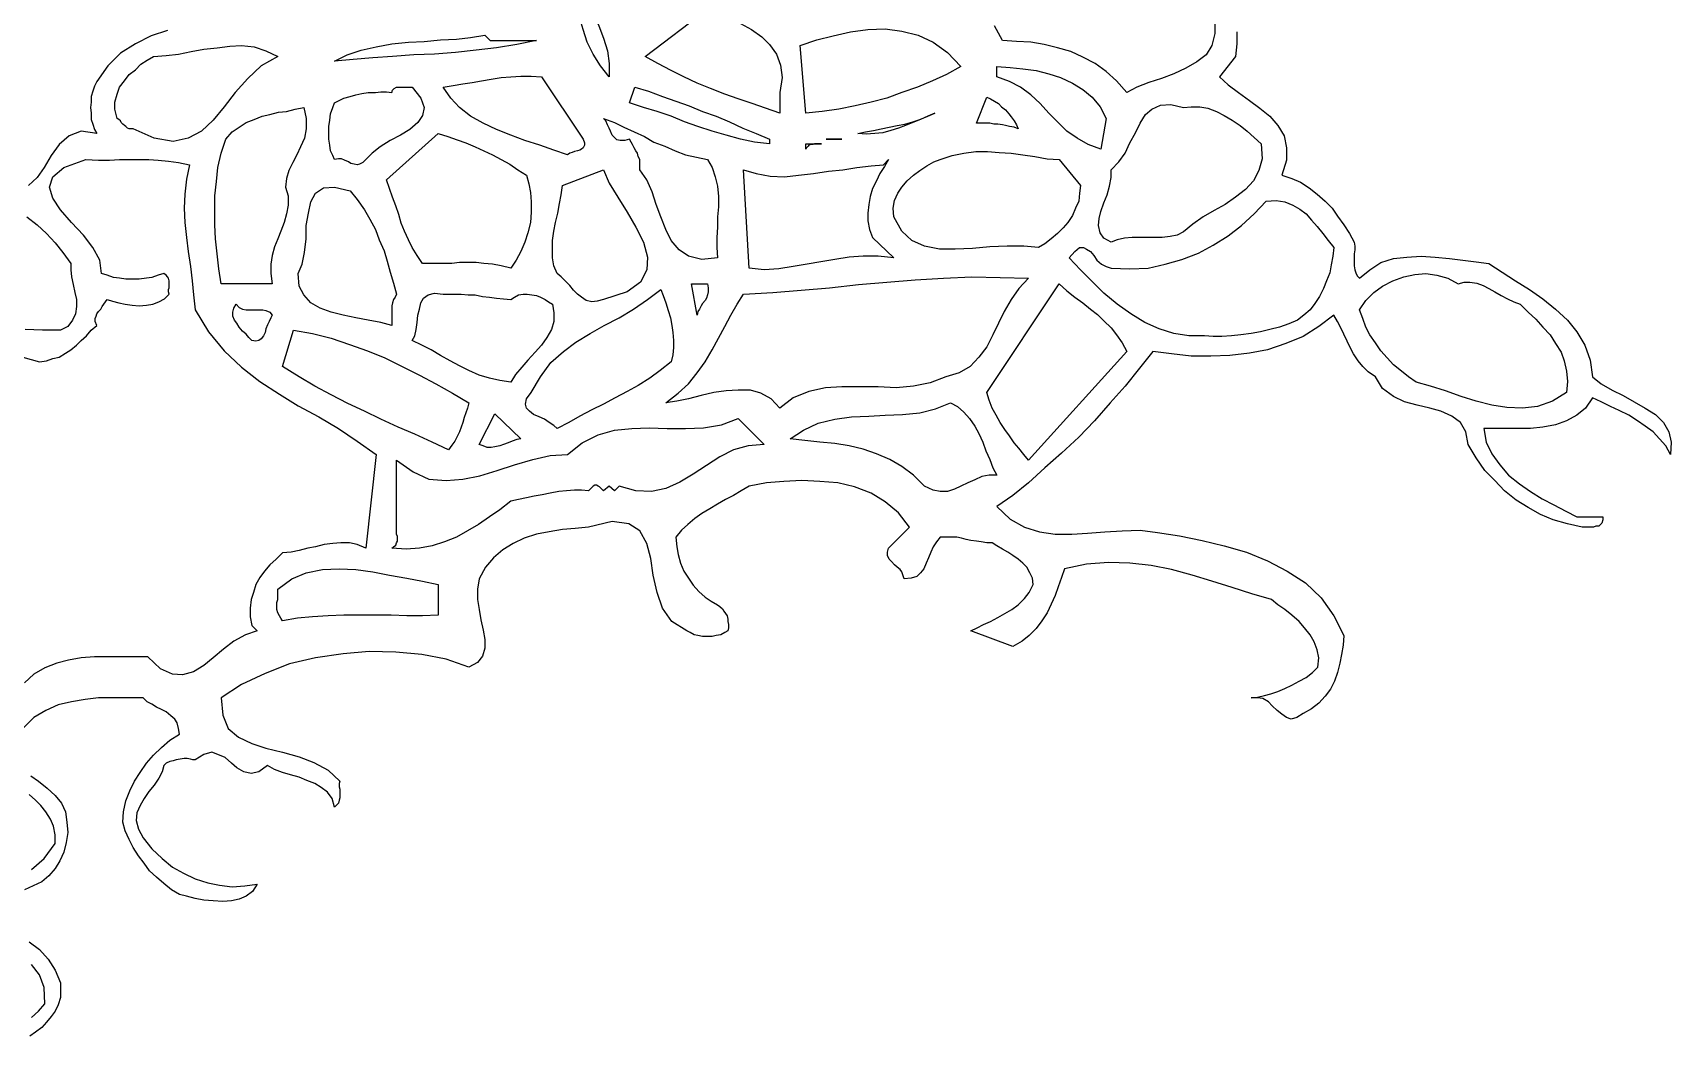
# Model space of a CAD drawing. Extents: x 0.03 to 9.39, y 0.03 to 6.76.
# Drawn here: x 7.261 to 9.343, y 1.287 to 2.562 of the extents above; entities that cross this region are included whole.
import ezdxf

# ---------------------------------------------------------------- set-up
doc = ezdxf.new("R2010")
doc.units = 0
doc.layers.add('1', color=7, linetype='Continuous')

msp = doc.modelspace()

# ---------------------------------------------------------------- linework, layer by layer
for points in [[(8.791, 2.563), (8.791, 2.548), (8.789, 2.532), (8.769, 2.506), (8.78, 2.496), (8.793, 2.486), (8.807, 2.476), (8.82, 2.466), (8.833, 2.456), (8.843, 2.444), (8.851, 2.431), (8.854, 2.416), (8.854, 2.4), (8.848, 2.381), (8.861, 2.377), (8.872, 2.372), (8.883, 2.365), (8.893, 2.357), (8.903, 2.348), (8.912, 2.339), (8.919, 2.329), (8.927, 2.318), (8.934, 2.307), (8.94, 2.296), (8.941, 2.291), (8.941, 2.286), (8.94, 2.281), (8.94, 2.276), (8.94, 2.271), (8.94, 2.266), (8.941, 2.261), (8.942, 2.257), (8.944, 2.253), (8.947, 2.25), (8.96, 2.261), (8.974, 2.27), (8.99, 2.275), (9.007, 2.277), (9.025, 2.278), (9.043, 2.277), (9.061, 2.275), (9.078, 2.273), (9.095, 2.271), (9.111, 2.269), (9.128, 2.258), (9.145, 2.247), (9.163, 2.236), (9.18, 2.224), (9.196, 2.211), (9.211, 2.197), (9.223, 2.182), (9.233, 2.165), (9.24, 2.146), (9.243, 2.125), (9.254, 2.116), (9.268, 2.108), (9.282, 2.101), (9.296, 2.093), (9.31, 2.085), (9.323, 2.077), (9.333, 2.067), (9.34, 2.055), (9.343, 2.042), (9.342, 2.026), (9.336, 2.037), (9.328, 2.046), (9.32, 2.055), (9.31, 2.062), (9.3, 2.069), (9.289, 2.076), (9.277, 2.082), (9.266, 2.087), (9.254, 2.093), (9.243, 2.098), (9.234, 2.085), (9.223, 2.076), (9.21, 2.069), (9.196, 2.064), (9.18, 2.061), (9.164, 2.059), (9.149, 2.059), (9.133, 2.059), (9.118, 2.059), (9.105, 2.059), (9.108, 2.042), (9.115, 2.027), (9.125, 2.013), (9.136, 2), (9.15, 1.989), (9.164, 1.979), (9.179, 1.97), (9.194, 1.962), (9.209, 1.954), (9.223, 1.947), (9.256, 1.947), (9.256, 1.943), (9.255, 1.939), (9.253, 1.937), (9.251, 1.935), (9.247, 1.935), (9.244, 1.934), (9.24, 1.934), (9.237, 1.934), (9.233, 1.934), (9.23, 1.934), (9.211, 1.938), (9.193, 1.943), (9.177, 1.95), (9.161, 1.959), (9.146, 1.968), (9.131, 1.98), (9.119, 1.993), (9.106, 2.006), (9.095, 2.022), (9.085, 2.039), (9.082, 2.055), (9.075, 2.067), (9.064, 2.075), (9.05, 2.081), (9.036, 2.085), (9.02, 2.089), (9.004, 2.093), (8.99, 2.1), (8.976, 2.11), (8.967, 2.125), (8.958, 2.131), (8.951, 2.138), (8.945, 2.145), (8.939, 2.154), (8.935, 2.162), (8.931, 2.17), (8.927, 2.179), (8.923, 2.187), (8.919, 2.195), (8.914, 2.203), (8.895, 2.189), (8.875, 2.176), (8.853, 2.167), (8.83, 2.159), (8.807, 2.155), (8.782, 2.152), (8.758, 2.151), (8.733, 2.151), (8.708, 2.154), (8.684, 2.157), (8.667, 2.136), (8.649, 2.113), (8.63, 2.092), (8.61, 2.069), (8.59, 2.048), (8.568, 2.028), (8.547, 2.009), (8.526, 1.99), (8.506, 1.974), (8.486, 1.96), (8.503, 1.944), (8.521, 1.934), (8.54, 1.928), (8.56, 1.925), (8.581, 1.925), (8.601, 1.926), (8.623, 1.928), (8.645, 1.929), (8.668, 1.93), (8.69, 1.927), (8.718, 1.923), (8.747, 1.917), (8.775, 1.91), (8.803, 1.902), (8.83, 1.891), (8.855, 1.878), (8.878, 1.863), (8.898, 1.844), (8.914, 1.821), (8.927, 1.796), (8.926, 1.784), (8.924, 1.772), (8.922, 1.761), (8.919, 1.749), (8.915, 1.738), (8.91, 1.728), (8.903, 1.719), (8.895, 1.71), (8.886, 1.703), (8.875, 1.697), (8.867, 1.692), (8.86, 1.69), (8.854, 1.692), (8.848, 1.696), (8.842, 1.701), (8.836, 1.707), (8.831, 1.712), (8.824, 1.716), (8.817, 1.717), (8.809, 1.717), (8.817, 1.718), (8.826, 1.72), (8.834, 1.722), (8.843, 1.725), (8.852, 1.729), (8.861, 1.733), (8.87, 1.738), (8.879, 1.743), (8.887, 1.749), (8.894, 1.756), (8.895, 1.768), (8.893, 1.778), (8.889, 1.788), (8.884, 1.797), (8.877, 1.806), (8.87, 1.814), (8.861, 1.822), (8.852, 1.829), (8.843, 1.835), (8.835, 1.842), (8.81, 1.849), (8.785, 1.857), (8.759, 1.865), (8.734, 1.873), (8.708, 1.88), (8.682, 1.885), (8.655, 1.888), (8.628, 1.889), (8.6, 1.887), (8.572, 1.881), (8.568, 1.87), (8.564, 1.858), (8.56, 1.847), (8.555, 1.836), (8.55, 1.825), (8.543, 1.815), (8.536, 1.805), (8.527, 1.796), (8.518, 1.789), (8.506, 1.782), (8.453, 1.802), (8.461, 1.806), (8.469, 1.81), (8.478, 1.814), (8.487, 1.819), (8.496, 1.824), (8.505, 1.829), (8.513, 1.835), (8.521, 1.843), (8.527, 1.851), (8.532, 1.861), (8.531, 1.869), (8.528, 1.876), (8.524, 1.883), (8.519, 1.888), (8.513, 1.893), (8.506, 1.898), (8.5, 1.902), (8.493, 1.906), (8.486, 1.91), (8.48, 1.914), (8.473, 1.914), (8.466, 1.915), (8.46, 1.916), (8.453, 1.917), (8.447, 1.918), (8.441, 1.92), (8.435, 1.921), (8.428, 1.921), (8.421, 1.921), (8.414, 1.921), (8.409, 1.915), (8.405, 1.909), (8.402, 1.902), (8.399, 1.895), (8.396, 1.888), (8.393, 1.881), (8.389, 1.876), (8.384, 1.871), (8.377, 1.869), (8.368, 1.868), (8.367, 1.872), (8.365, 1.877), (8.363, 1.88), (8.359, 1.883), (8.356, 1.886), (8.352, 1.89), (8.349, 1.893), (8.347, 1.898), (8.347, 1.902), (8.348, 1.907), (8.375, 1.934), (8.361, 1.952), (8.344, 1.966), (8.326, 1.977), (8.305, 1.985), (8.284, 1.99), (8.261, 1.992), (8.238, 1.993), (8.215, 1.992), (8.193, 1.99), (8.171, 1.986), (8.161, 1.98), (8.151, 1.974), (8.141, 1.969), (8.131, 1.963), (8.121, 1.957), (8.111, 1.951), (8.102, 1.945), (8.093, 1.937), (8.085, 1.93), (8.078, 1.921), (8.079, 1.909), (8.081, 1.899), (8.084, 1.888), (8.088, 1.878), (8.094, 1.869), (8.1, 1.86), (8.107, 1.852), (8.115, 1.845), (8.123, 1.84), (8.131, 1.835), (8.134, 1.833), (8.137, 1.83), (8.139, 1.827), (8.141, 1.824), (8.143, 1.821), (8.144, 1.817), (8.144, 1.814), (8.145, 1.81), (8.145, 1.806), (8.144, 1.802), (8.14, 1.8), (8.135, 1.797), (8.129, 1.796), (8.124, 1.795), (8.118, 1.795), (8.112, 1.795), (8.106, 1.796), (8.101, 1.797), (8.096, 1.8), (8.092, 1.802), (8.073, 1.814), (8.061, 1.831), (8.054, 1.851), (8.049, 1.873), (8.046, 1.894), (8.041, 1.913), (8.032, 1.929), (8.018, 1.938), (7.997, 1.941), (7.967, 1.934), (7.95, 1.932), (7.934, 1.931), (7.917, 1.928), (7.901, 1.925), (7.885, 1.92), (7.871, 1.913), (7.858, 1.905), (7.846, 1.895), (7.836, 1.883), (7.828, 1.868), (7.826, 1.855), (7.826, 1.842), (7.828, 1.829), (7.83, 1.816), (7.833, 1.803), (7.835, 1.791), (7.835, 1.78), (7.832, 1.77), (7.826, 1.762), (7.815, 1.756), (7.786, 1.766), (7.755, 1.772), (7.722, 1.775), (7.688, 1.776), (7.655, 1.773), (7.62, 1.768), (7.587, 1.76), (7.556, 1.748), (7.526, 1.734), (7.5, 1.717), (7.502, 1.695), (7.509, 1.678), (7.522, 1.667), (7.539, 1.659), (7.557, 1.653), (7.578, 1.648), (7.599, 1.642), (7.618, 1.635), (7.636, 1.625), (7.651, 1.611), (7.65, 1.608), (7.65, 1.604), (7.651, 1.601), (7.651, 1.597), (7.651, 1.593), (7.651, 1.59), (7.65, 1.587), (7.649, 1.583), (7.647, 1.581), (7.644, 1.578), (7.641, 1.589), (7.635, 1.597), (7.627, 1.603), (7.619, 1.608), (7.609, 1.612), (7.599, 1.616), (7.588, 1.619), (7.578, 1.622), (7.568, 1.626), (7.559, 1.631), (7.548, 1.623), (7.538, 1.621), (7.529, 1.623), (7.52, 1.628), (7.513, 1.634), (7.505, 1.641), (7.496, 1.645), (7.488, 1.648), (7.478, 1.645), (7.467, 1.638), (7.464, 1.638), (7.461, 1.639), (7.457, 1.64), (7.453, 1.64), (7.448, 1.639), (7.443, 1.638), (7.439, 1.637), (7.435, 1.636), (7.43, 1.634), (7.427, 1.631), (7.425, 1.623), (7.421, 1.615), (7.415, 1.606), (7.408, 1.598), (7.402, 1.589), (7.397, 1.58), (7.393, 1.571), (7.392, 1.561), (7.395, 1.55), (7.401, 1.539), (7.412, 1.525), (7.425, 1.513), (7.438, 1.502), (7.452, 1.494), (7.467, 1.487), (7.483, 1.482), (7.498, 1.479), (7.514, 1.477), (7.53, 1.478), (7.546, 1.48), (7.54, 1.471), (7.532, 1.465), (7.523, 1.461), (7.513, 1.459), (7.502, 1.458), (7.49, 1.459), (7.478, 1.46), (7.467, 1.462), (7.456, 1.465), (7.447, 1.467), (7.437, 1.473), (7.427, 1.481), (7.418, 1.489), (7.409, 1.497), (7.402, 1.507), (7.395, 1.516), (7.388, 1.527), (7.383, 1.537), (7.378, 1.548), (7.375, 1.559), (7.376, 1.572), (7.379, 1.586), (7.384, 1.599), (7.39, 1.611), (7.397, 1.622), (7.405, 1.634), (7.414, 1.644), (7.424, 1.654), (7.435, 1.663), (7.447, 1.671), (7.446, 1.678), (7.444, 1.685), (7.441, 1.69), (7.436, 1.694), (7.43, 1.699), (7.424, 1.702), (7.418, 1.705), (7.412, 1.709), (7.406, 1.712), (7.401, 1.717), (7.382, 1.717), (7.363, 1.717), (7.344, 1.717), (7.327, 1.715), (7.31, 1.712), (7.293, 1.708), (7.277, 1.701), (7.262, 1.692), (7.249, 1.679)], [(7.258, 1.618), (7.268, 1.611), (7.279, 1.602), (7.289, 1.593), (7.297, 1.583), (7.302, 1.572), (7.304, 1.559), (7.305, 1.546), (7.303, 1.533), (7.3, 1.521), (7.295, 1.51), (7.289, 1.5), (7.281, 1.491), (7.272, 1.483), (7.261, 1.478), (7.25, 1.473)], [(7.259, 1.499), (7.275, 1.513), (7.289, 1.532), (7.289, 1.543), (7.287, 1.554), (7.283, 1.563), (7.277, 1.572), (7.271, 1.58), (7.264, 1.587), (7.256, 1.594)], [(7.256, 1.407), (7.269, 1.397), (7.28, 1.385), (7.289, 1.371), (7.296, 1.355), (7.296, 1.345), (7.296, 1.336), (7.293, 1.327), (7.289, 1.319), (7.284, 1.312), (7.278, 1.305), (7.272, 1.298), (7.264, 1.292), (7.257, 1.287)], [(7.259, 1.311), (7.268, 1.319), (7.276, 1.328), (7.275, 1.349), (7.269, 1.365), (7.259, 1.378)]]:
    msp.add_lwpolyline(points)
at = {"layer": '1'}
for points in [[(7.993, 2.506), (7.982, 2.52), (7.973, 2.535), (7.965, 2.55), (7.96, 2.566), (7.955, 2.583), (7.95, 2.599), (7.945, 2.616), (7.94, 2.632), (7.935, 2.648), (7.927, 2.664), (7.936, 2.649), (7.946, 2.634), (7.955, 2.618), (7.964, 2.603), (7.973, 2.587), (7.98, 2.571), (7.986, 2.555), (7.991, 2.539), (7.993, 2.523), (7.993, 2.506)], [(8.21, 2.486), (8.21, 2.46), (8.192, 2.466), (8.175, 2.472), (8.157, 2.478), (8.14, 2.484), (8.122, 2.491), (8.105, 2.498), (8.088, 2.506), (8.072, 2.514), (8.055, 2.523), (8.039, 2.532), (8.118, 2.592), (8.131, 2.586), (8.146, 2.58), (8.16, 2.574), (8.174, 2.566), (8.187, 2.557), (8.197, 2.547), (8.206, 2.535), (8.211, 2.521), (8.213, 2.505), (8.21, 2.486)], [(7.432, 2.565), (7.411, 2.558), (7.391, 2.548), (7.372, 2.536), (7.356, 2.52), (7.342, 2.5), (7.339, 2.494), (7.337, 2.488), (7.335, 2.481), (7.335, 2.474), (7.334, 2.467), (7.335, 2.46), (7.335, 2.452), (7.337, 2.446), (7.339, 2.439), (7.342, 2.434), (7.322, 2.437), (7.307, 2.431), (7.294, 2.42), (7.284, 2.406), (7.275, 2.391), (7.266, 2.378), (7.255, 2.368)], [(8.44, 2.519), (8.422, 2.509), (8.404, 2.501), (8.385, 2.493), (8.365, 2.486), (8.346, 2.479), (8.326, 2.474), (8.306, 2.469), (8.285, 2.465), (8.264, 2.462), (8.243, 2.46), (8.236, 2.546), (8.257, 2.553), (8.278, 2.558), (8.3, 2.563), (8.322, 2.566), (8.344, 2.567), (8.365, 2.564), (8.386, 2.559), (8.405, 2.55), (8.423, 2.537), (8.44, 2.519)], [(8.763, 2.578), (8.763, 2.561), (8.759, 2.546), (8.752, 2.534), (8.74, 2.525), (8.726, 2.517), (8.711, 2.51), (8.695, 2.504), (8.679, 2.499), (8.664, 2.493), (8.651, 2.486), (8.638, 2.501), (8.625, 2.513), (8.611, 2.523), (8.595, 2.531), (8.58, 2.538), (8.563, 2.543), (8.546, 2.547), (8.529, 2.55), (8.511, 2.551), (8.493, 2.552), (8.483, 2.571)], [(7.572, 2.532), (7.551, 2.52), (7.534, 2.504), (7.518, 2.486), (7.504, 2.468), (7.49, 2.451), (7.475, 2.437), (7.458, 2.428), (7.439, 2.424), (7.415, 2.428), (7.388, 2.44), (7.385, 2.44), (7.383, 2.44), (7.381, 2.441), (7.379, 2.443), (7.377, 2.444), (7.375, 2.446), (7.373, 2.448), (7.372, 2.45), (7.37, 2.452), (7.368, 2.453), (7.365, 2.465), (7.365, 2.474), (7.368, 2.484), (7.371, 2.493), (7.377, 2.501), (7.383, 2.509), (7.391, 2.515), (7.398, 2.522), (7.406, 2.527), (7.414, 2.532), (7.43, 2.533), (7.446, 2.535), (7.462, 2.538), (7.478, 2.541), (7.495, 2.543), (7.511, 2.545), (7.526, 2.546), (7.542, 2.544), (7.557, 2.539), (7.572, 2.532)], [(7.835, 2.559), (7.842, 2.552), (7.846, 2.552), (7.85, 2.552), (7.856, 2.552), (7.862, 2.552), (7.868, 2.552), (7.875, 2.552), (7.881, 2.552), (7.888, 2.552), (7.895, 2.552), (7.901, 2.552), (7.876, 2.547), (7.85, 2.543), (7.824, 2.54), (7.798, 2.537), (7.771, 2.535), (7.745, 2.534), (7.718, 2.532), (7.693, 2.53), (7.668, 2.528), (7.644, 2.526), (7.66, 2.534), (7.678, 2.54), (7.697, 2.544), (7.717, 2.548), (7.738, 2.55), (7.758, 2.551), (7.779, 2.553), (7.799, 2.554), (7.817, 2.556), (7.835, 2.559)], [(7.96, 2.427), (7.962, 2.422), (7.962, 2.419), (7.96, 2.416), (7.958, 2.414), (7.956, 2.413), (7.953, 2.412), (7.949, 2.411), (7.946, 2.41), (7.943, 2.409), (7.94, 2.407), (7.923, 2.413), (7.905, 2.419), (7.886, 2.425), (7.868, 2.432), (7.85, 2.439), (7.833, 2.447), (7.817, 2.456), (7.803, 2.467), (7.792, 2.479), (7.782, 2.493), (7.795, 2.495), (7.807, 2.497), (7.819, 2.499), (7.831, 2.501), (7.843, 2.503), (7.856, 2.505), (7.868, 2.506), (7.881, 2.507), (7.894, 2.507), (7.907, 2.506), (7.96, 2.427)], [(8.625, 2.453), (8.618, 2.414), (8.602, 2.42), (8.588, 2.428), (8.575, 2.437), (8.563, 2.449), (8.552, 2.46), (8.541, 2.472), (8.529, 2.483), (8.516, 2.493), (8.502, 2.5), (8.486, 2.506), (8.486, 2.519), (8.503, 2.518), (8.519, 2.516), (8.536, 2.514), (8.552, 2.51), (8.567, 2.505), (8.582, 2.498), (8.595, 2.49), (8.607, 2.48), (8.617, 2.468), (8.625, 2.453)], [(7.717, 2.486), (7.718, 2.489), (7.72, 2.491), (7.723, 2.493), (7.725, 2.493), (7.728, 2.493), (7.731, 2.493), (7.734, 2.493), (7.737, 2.493), (7.74, 2.493), (7.743, 2.493), (7.754, 2.479), (7.758, 2.467), (7.756, 2.457), (7.75, 2.448), (7.74, 2.439), (7.728, 2.432), (7.715, 2.425), (7.702, 2.417), (7.692, 2.409), (7.684, 2.401), (7.68, 2.397), (7.676, 2.395), (7.673, 2.394), (7.669, 2.395), (7.665, 2.396), (7.662, 2.398), (7.657, 2.4), (7.653, 2.402), (7.649, 2.402), (7.644, 2.401), (7.642, 2.406), (7.639, 2.412), (7.638, 2.419), (7.637, 2.427), (7.637, 2.435), (7.637, 2.443), (7.638, 2.451), (7.639, 2.459), (7.642, 2.467), (7.644, 2.473), (7.65, 2.476), (7.656, 2.479), (7.664, 2.481), (7.671, 2.483), (7.679, 2.485), (7.687, 2.486), (7.696, 2.486), (7.703, 2.487), (7.71, 2.487), (7.717, 2.486)], [(8.197, 2.427), (8.197, 2.421), (8.178, 2.423), (8.16, 2.427), (8.142, 2.432), (8.124, 2.437), (8.106, 2.443), (8.089, 2.449), (8.072, 2.456), (8.054, 2.462), (8.037, 2.467), (8.019, 2.473), (8.026, 2.493), (8.043, 2.488), (8.061, 2.481), (8.078, 2.475), (8.095, 2.469), (8.112, 2.462), (8.129, 2.456), (8.146, 2.449), (8.163, 2.441), (8.18, 2.434), (8.197, 2.427)], [(8.513, 2.44), (8.508, 2.442), (8.502, 2.443), (8.497, 2.444), (8.493, 2.445), (8.487, 2.446), (8.482, 2.446), (8.477, 2.447), (8.471, 2.447), (8.466, 2.447), (8.46, 2.447), (8.473, 2.48), (8.478, 2.478), (8.483, 2.475), (8.488, 2.472), (8.492, 2.468), (8.497, 2.464), (8.501, 2.459), (8.504, 2.455), (8.508, 2.45), (8.511, 2.445), (8.513, 2.44)], [(7.605, 2.467), (7.608, 2.453), (7.608, 2.44), (7.606, 2.428), (7.601, 2.417), (7.596, 2.407), (7.591, 2.397), (7.586, 2.387), (7.583, 2.377), (7.582, 2.366), (7.585, 2.355), (7.585, 2.343), (7.583, 2.332), (7.58, 2.321), (7.576, 2.31), (7.572, 2.3), (7.568, 2.29), (7.565, 2.279), (7.563, 2.268), (7.563, 2.256), (7.565, 2.243), (7.5, 2.243), (7.497, 2.262), (7.495, 2.281), (7.493, 2.3), (7.492, 2.318), (7.492, 2.337), (7.492, 2.355), (7.494, 2.373), (7.496, 2.391), (7.5, 2.409), (7.506, 2.427), (7.514, 2.436), (7.523, 2.442), (7.532, 2.448), (7.542, 2.452), (7.552, 2.456), (7.562, 2.458), (7.573, 2.461), (7.583, 2.462), (7.594, 2.465), (7.605, 2.467)], [(8.407, 2.46), (8.398, 2.456), (8.389, 2.452), (8.379, 2.448), (8.37, 2.444), (8.361, 2.441), (8.351, 2.438), (8.341, 2.435), (8.331, 2.434), (8.32, 2.433), (8.309, 2.434), (8.319, 2.436), (8.329, 2.438), (8.339, 2.44), (8.349, 2.442), (8.359, 2.444), (8.369, 2.446), (8.379, 2.449), (8.388, 2.452), (8.398, 2.456), (8.407, 2.46)], [(8.723, 2.467), (8.733, 2.468), (8.744, 2.468), (8.754, 2.466), (8.765, 2.462), (8.775, 2.457), (8.785, 2.451), (8.795, 2.444), (8.804, 2.437), (8.813, 2.429), (8.822, 2.421), (8.823, 2.402), (8.819, 2.387), (8.812, 2.374), (8.802, 2.363), (8.789, 2.353), (8.776, 2.344), (8.762, 2.336), (8.748, 2.328), (8.735, 2.319), (8.723, 2.309), (8.715, 2.305), (8.706, 2.303), (8.696, 2.302), (8.687, 2.302), (8.677, 2.302), (8.667, 2.302), (8.658, 2.302), (8.648, 2.301), (8.639, 2.299), (8.631, 2.296), (8.622, 2.301), (8.617, 2.308), (8.615, 2.317), (8.616, 2.326), (8.618, 2.335), (8.622, 2.346), (8.626, 2.356), (8.629, 2.367), (8.631, 2.378), (8.631, 2.388), (8.641, 2.398), (8.649, 2.409), (8.655, 2.422), (8.662, 2.435), (8.668, 2.447), (8.675, 2.458), (8.683, 2.465), (8.694, 2.47), (8.707, 2.471), (8.723, 2.467)], [(8.118, 2.401), (8.124, 2.391), (8.128, 2.379), (8.131, 2.367), (8.132, 2.354), (8.132, 2.341), (8.131, 2.328), (8.131, 2.315), (8.13, 2.302), (8.13, 2.289), (8.131, 2.276), (8.111, 2.274), (8.094, 2.278), (8.082, 2.286), (8.072, 2.298), (8.065, 2.312), (8.059, 2.328), (8.053, 2.344), (8.048, 2.36), (8.041, 2.375), (8.032, 2.388), (8.032, 2.392), (8.032, 2.397), (8.032, 2.401), (8.03, 2.405), (8.029, 2.409), (8.027, 2.412), (8.025, 2.416), (8.023, 2.42), (8.021, 2.423), (8.019, 2.427), (8.013, 2.425), (8.007, 2.425), (8.003, 2.426), (8, 2.429), (7.997, 2.432), (7.995, 2.437), (7.993, 2.441), (7.991, 2.445), (7.989, 2.45), (7.986, 2.453), (8, 2.448), (8.012, 2.442), (8.025, 2.436), (8.038, 2.43), (8.05, 2.423), (8.064, 2.418), (8.077, 2.412), (8.09, 2.407), (8.104, 2.404), (8.118, 2.401)], [(7.888, 2.381), (7.891, 2.37), (7.893, 2.359), (7.894, 2.347), (7.894, 2.334), (7.893, 2.321), (7.89, 2.308), (7.886, 2.296), (7.881, 2.284), (7.875, 2.273), (7.868, 2.263), (7.856, 2.266), (7.845, 2.268), (7.834, 2.269), (7.824, 2.27), (7.814, 2.27), (7.803, 2.27), (7.793, 2.269), (7.781, 2.269), (7.769, 2.269), (7.756, 2.269), (7.749, 2.279), (7.743, 2.289), (7.738, 2.299), (7.733, 2.31), (7.729, 2.32), (7.726, 2.331), (7.722, 2.342), (7.718, 2.353), (7.714, 2.364), (7.71, 2.375), (7.776, 2.434), (7.788, 2.43), (7.8, 2.426), (7.811, 2.422), (7.823, 2.417), (7.834, 2.412), (7.845, 2.407), (7.856, 2.401), (7.867, 2.395), (7.877, 2.388), (7.888, 2.381)], [(8.263, 2.421), (8.26, 2.421), (8.257, 2.421), (8.254, 2.421), (8.252, 2.42), (8.25, 2.42), (8.247, 2.419), (8.246, 2.418), (8.244, 2.416), (8.243, 2.414), (8.243, 2.421), (8.263, 2.421)], [(8.269, 2.427), (8.289, 2.427), (8.269, 2.427)], [(7.248, 2.15), (7.269, 2.144), (7.278, 2.145), (7.286, 2.148), (7.294, 2.15), (7.302, 2.155), (7.309, 2.159), (7.316, 2.165), (7.322, 2.171), (7.329, 2.177), (7.335, 2.184), (7.342, 2.19), (7.34, 2.195), (7.34, 2.199), (7.341, 2.202), (7.342, 2.205), (7.344, 2.208), (7.347, 2.211), (7.349, 2.214), (7.351, 2.217), (7.353, 2.22), (7.355, 2.223), (7.362, 2.221), (7.37, 2.219), (7.378, 2.217), (7.387, 2.216), (7.396, 2.215), (7.405, 2.216), (7.413, 2.217), (7.421, 2.22), (7.428, 2.224), (7.434, 2.23), (7.433, 2.233), (7.433, 2.236), (7.434, 2.238), (7.434, 2.241), (7.434, 2.245), (7.434, 2.247), (7.433, 2.25), (7.432, 2.252), (7.43, 2.254), (7.427, 2.256), (7.42, 2.254), (7.412, 2.251), (7.405, 2.25), (7.396, 2.249), (7.388, 2.249), (7.379, 2.249), (7.371, 2.25), (7.363, 2.251), (7.355, 2.254), (7.348, 2.256), (7.346, 2.273), (7.337, 2.289), (7.325, 2.305), (7.31, 2.321), (7.296, 2.337), (7.286, 2.352), (7.282, 2.366), (7.286, 2.379), (7.3, 2.391), (7.328, 2.401), (7.344, 2.4), (7.358, 2.4), (7.371, 2.401), (7.384, 2.401), (7.396, 2.401), (7.408, 2.401), (7.42, 2.4), (7.433, 2.399), (7.446, 2.397), (7.46, 2.394), (7.456, 2.376), (7.454, 2.357), (7.453, 2.339), (7.454, 2.321), (7.456, 2.302), (7.458, 2.284), (7.461, 2.265), (7.463, 2.247), (7.465, 2.229), (7.467, 2.21), (7.484, 2.182), (7.504, 2.158), (7.526, 2.137), (7.549, 2.119), (7.574, 2.103), (7.598, 2.088), (7.624, 2.074), (7.649, 2.059), (7.673, 2.043), (7.697, 2.026), (7.684, 1.907), (7.673, 1.912), (7.663, 1.914), (7.652, 1.914), (7.642, 1.913), (7.631, 1.912), (7.62, 1.909), (7.61, 1.907), (7.599, 1.904), (7.589, 1.902), (7.578, 1.901), (7.57, 1.893), (7.562, 1.886), (7.555, 1.878), (7.549, 1.87), (7.544, 1.861), (7.541, 1.851), (7.538, 1.842), (7.537, 1.831), (7.537, 1.82), (7.539, 1.809), (7.546, 1.802), (7.531, 1.797), (7.516, 1.789), (7.503, 1.779), (7.49, 1.768), (7.478, 1.758), (7.465, 1.75), (7.451, 1.746), (7.438, 1.747), (7.423, 1.754), (7.407, 1.769), (7.39, 1.769), (7.373, 1.769), (7.356, 1.769), (7.339, 1.769), (7.322, 1.768), (7.306, 1.765), (7.291, 1.761), (7.276, 1.755), (7.262, 1.747), (7.25, 1.736)], [(8.348, 2.401), (8.343, 2.392), (8.337, 2.383), (8.333, 2.374), (8.328, 2.364), (8.325, 2.354), (8.323, 2.344), (8.322, 2.333), (8.322, 2.323), (8.324, 2.312), (8.328, 2.302), (8.355, 2.276), (8.335, 2.278), (8.316, 2.278), (8.298, 2.277), (8.28, 2.274), (8.262, 2.271), (8.245, 2.268), (8.227, 2.265), (8.209, 2.262), (8.19, 2.261), (8.171, 2.263), (8.164, 2.388), (8.18, 2.383), (8.198, 2.38), (8.216, 2.379), (8.234, 2.381), (8.253, 2.383), (8.272, 2.386), (8.29, 2.388), (8.308, 2.391), (8.326, 2.393), (8.342, 2.394), (8.348, 2.401)], [(8.592, 2.368), (8.591, 2.358), (8.59, 2.348), (8.586, 2.339), (8.582, 2.33), (8.576, 2.321), (8.57, 2.314), (8.563, 2.307), (8.555, 2.3), (8.547, 2.294), (8.539, 2.289), (8.52, 2.291), (8.499, 2.291), (8.477, 2.29), (8.455, 2.288), (8.433, 2.287), (8.413, 2.287), (8.394, 2.291), (8.378, 2.298), (8.365, 2.31), (8.355, 2.328), (8.354, 2.339), (8.356, 2.349), (8.36, 2.358), (8.365, 2.366), (8.372, 2.374), (8.38, 2.381), (8.388, 2.387), (8.397, 2.393), (8.406, 2.398), (8.414, 2.401), (8.429, 2.406), (8.444, 2.409), (8.459, 2.411), (8.474, 2.411), (8.489, 2.41), (8.504, 2.409), (8.519, 2.407), (8.534, 2.405), (8.55, 2.402), (8.565, 2.401), (8.592, 2.368)], [(7.986, 2.223), (7.978, 2.221), (7.971, 2.22), (7.964, 2.222), (7.958, 2.226), (7.953, 2.23), (7.948, 2.235), (7.943, 2.241), (7.938, 2.246), (7.932, 2.252), (7.927, 2.256), (7.923, 2.266), (7.921, 2.276), (7.921, 2.287), (7.921, 2.298), (7.923, 2.31), (7.925, 2.321), (7.928, 2.333), (7.93, 2.345), (7.932, 2.356), (7.934, 2.368), (7.986, 2.388), (7.993, 2.371), (8.004, 2.353), (8.016, 2.334), (8.027, 2.315), (8.037, 2.296), (8.042, 2.277), (8.041, 2.261), (8.033, 2.245), (8.016, 2.233), (7.986, 2.223)], [(7.723, 2.23), (7.721, 2.226), (7.719, 2.223), (7.718, 2.219), (7.717, 2.215), (7.717, 2.211), (7.717, 2.207), (7.717, 2.203), (7.717, 2.199), (7.717, 2.194), (7.717, 2.19), (7.703, 2.194), (7.687, 2.197), (7.671, 2.2), (7.655, 2.203), (7.64, 2.207), (7.626, 2.212), (7.614, 2.219), (7.605, 2.229), (7.599, 2.24), (7.598, 2.256), (7.603, 2.268), (7.606, 2.283), (7.608, 2.3), (7.608, 2.317), (7.611, 2.333), (7.614, 2.347), (7.62, 2.358), (7.63, 2.365), (7.644, 2.366), (7.664, 2.361), (7.673, 2.35), (7.682, 2.337), (7.689, 2.325), (7.696, 2.312), (7.701, 2.299), (7.707, 2.285), (7.711, 2.272), (7.715, 2.258), (7.719, 2.244), (7.723, 2.23)], [(8.914, 2.289), (8.913, 2.278), (8.911, 2.267), (8.909, 2.257), (8.905, 2.247), (8.901, 2.237), (8.896, 2.227), (8.89, 2.218), (8.884, 2.21), (8.876, 2.203), (8.868, 2.197), (8.857, 2.192), (8.845, 2.188), (8.833, 2.185), (8.821, 2.182), (8.809, 2.18), (8.796, 2.178), (8.784, 2.177), (8.772, 2.176), (8.761, 2.176), (8.75, 2.177), (8.73, 2.177), (8.711, 2.18), (8.692, 2.186), (8.674, 2.194), (8.656, 2.205), (8.639, 2.217), (8.622, 2.231), (8.607, 2.246), (8.592, 2.261), (8.578, 2.276), (8.585, 2.284), (8.591, 2.289), (8.596, 2.289), (8.6, 2.287), (8.605, 2.284), (8.609, 2.279), (8.613, 2.273), (8.619, 2.268), (8.625, 2.265), (8.631, 2.263), (8.655, 2.262), (8.678, 2.263), (8.7, 2.268), (8.721, 2.274), (8.742, 2.282), (8.761, 2.292), (8.78, 2.304), (8.797, 2.317), (8.813, 2.332), (8.828, 2.348), (8.841, 2.349), (8.852, 2.347), (8.862, 2.343), (8.871, 2.338), (8.879, 2.332), (8.886, 2.324), (8.893, 2.316), (8.9, 2.307), (8.907, 2.298), (8.914, 2.289)], [(7.253, 2.328), (7.266, 2.318), (7.278, 2.307), (7.289, 2.295), (7.299, 2.283), (7.309, 2.269), (7.309, 2.261), (7.31, 2.252), (7.312, 2.242), (7.314, 2.232), (7.316, 2.223), (7.316, 2.214), (7.315, 2.205), (7.311, 2.197), (7.305, 2.189), (7.296, 2.184), (7.273, 2.184), (7.251, 2.185)], [(8.526, 2.25), (8.514, 2.237), (8.504, 2.223), (8.495, 2.208), (8.488, 2.193), (8.481, 2.178), (8.473, 2.163), (8.463, 2.15), (8.452, 2.138), (8.438, 2.13), (8.421, 2.125), (8.401, 2.117), (8.38, 2.113), (8.358, 2.111), (8.335, 2.112), (8.312, 2.112), (8.289, 2.112), (8.268, 2.111), (8.247, 2.106), (8.227, 2.098), (8.21, 2.085), (8.199, 2.097), (8.186, 2.104), (8.173, 2.108), (8.157, 2.108), (8.142, 2.107), (8.126, 2.105), (8.11, 2.101), (8.094, 2.097), (8.079, 2.094), (8.065, 2.092), (8.081, 2.104), (8.094, 2.116), (8.105, 2.13), (8.115, 2.144), (8.124, 2.159), (8.132, 2.174), (8.14, 2.189), (8.148, 2.203), (8.156, 2.217), (8.164, 2.23), (8.201, 2.232), (8.237, 2.235), (8.273, 2.238), (8.31, 2.242), (8.346, 2.245), (8.382, 2.248), (8.418, 2.25), (8.454, 2.252), (8.49, 2.251), (8.526, 2.25)], [(9.072, 2.243), (9.08, 2.245), (9.087, 2.245), (9.096, 2.244), (9.104, 2.241), (9.111, 2.237), (9.119, 2.233), (9.127, 2.228), (9.135, 2.224), (9.143, 2.22), (9.151, 2.217), (9.161, 2.207), (9.171, 2.198), (9.18, 2.188), (9.189, 2.178), (9.196, 2.167), (9.203, 2.156), (9.207, 2.145), (9.21, 2.132), (9.211, 2.119), (9.21, 2.105), (9.192, 2.094), (9.173, 2.087), (9.154, 2.085), (9.134, 2.086), (9.115, 2.089), (9.095, 2.094), (9.076, 2.1), (9.056, 2.107), (9.037, 2.113), (9.019, 2.118), (9.009, 2.125), (9, 2.132), (8.99, 2.14), (8.982, 2.149), (8.974, 2.158), (8.967, 2.168), (8.96, 2.178), (8.955, 2.188), (8.951, 2.199), (8.947, 2.21), (8.955, 2.222), (8.965, 2.232), (8.976, 2.24), (8.989, 2.247), (9.003, 2.252), (9.017, 2.255), (9.031, 2.256), (9.045, 2.254), (9.059, 2.25), (9.072, 2.243)], [(7.868, 2.223), (7.873, 2.226), (7.878, 2.229), (7.884, 2.23), (7.889, 2.23), (7.895, 2.229), (7.901, 2.228), (7.906, 2.226), (7.912, 2.223), (7.916, 2.22), (7.921, 2.217), (7.923, 2.206), (7.923, 2.195), (7.92, 2.185), (7.914, 2.175), (7.907, 2.165), (7.899, 2.156), (7.89, 2.146), (7.882, 2.137), (7.874, 2.128), (7.868, 2.118), (7.854, 2.12), (7.841, 2.123), (7.828, 2.127), (7.815, 2.133), (7.803, 2.139), (7.791, 2.145), (7.779, 2.152), (7.767, 2.159), (7.755, 2.165), (7.743, 2.171), (7.746, 2.177), (7.748, 2.185), (7.749, 2.194), (7.75, 2.203), (7.752, 2.211), (7.754, 2.219), (7.757, 2.225), (7.763, 2.229), (7.771, 2.231), (7.782, 2.23), (7.789, 2.23), (7.797, 2.23), (7.805, 2.23), (7.814, 2.229), (7.823, 2.229), (7.832, 2.227), (7.841, 2.226), (7.85, 2.225), (7.859, 2.224), (7.868, 2.223)], [(8.072, 2.144), (8.058, 2.133), (8.045, 2.123), (8.03, 2.114), (8.016, 2.106), (8.001, 2.098), (7.986, 2.09), (7.971, 2.083), (7.956, 2.075), (7.942, 2.067), (7.927, 2.059), (7.923, 2.063), (7.917, 2.067), (7.911, 2.071), (7.904, 2.074), (7.897, 2.077), (7.892, 2.081), (7.888, 2.085), (7.887, 2.09), (7.888, 2.097), (7.894, 2.105), (7.906, 2.125), (7.919, 2.143), (7.935, 2.157), (7.951, 2.169), (7.969, 2.18), (7.987, 2.19), (8.006, 2.2), (8.024, 2.211), (8.042, 2.223), (8.059, 2.236), (8.062, 2.228), (8.065, 2.219), (8.068, 2.209), (8.071, 2.2), (8.073, 2.19), (8.074, 2.181), (8.075, 2.171), (8.075, 2.162), (8.074, 2.153), (8.072, 2.144)], [(8.118, 2.243), (8.119, 2.238), (8.119, 2.233), (8.118, 2.229), (8.117, 2.225), (8.115, 2.222), (8.112, 2.218), (8.11, 2.215), (8.108, 2.211), (8.106, 2.208), (8.105, 2.203), (8.098, 2.243), (8.118, 2.243)], [(8.651, 2.157), (8.526, 2.019), (8.52, 2.026), (8.514, 2.034), (8.508, 2.041), (8.502, 2.05), (8.496, 2.058), (8.49, 2.067), (8.485, 2.076), (8.48, 2.085), (8.476, 2.095), (8.473, 2.105), (8.565, 2.243), (8.575, 2.234), (8.585, 2.226), (8.595, 2.219), (8.605, 2.211), (8.614, 2.204), (8.622, 2.196), (8.631, 2.187), (8.638, 2.178), (8.645, 2.168), (8.651, 2.157)], [(7.565, 2.203), (7.563, 2.2), (7.561, 2.195), (7.559, 2.191), (7.557, 2.186), (7.556, 2.181), (7.554, 2.177), (7.551, 2.173), (7.548, 2.171), (7.544, 2.17), (7.539, 2.171), (7.535, 2.175), (7.532, 2.179), (7.527, 2.183), (7.523, 2.188), (7.52, 2.193), (7.517, 2.197), (7.515, 2.202), (7.515, 2.207), (7.516, 2.212), (7.519, 2.217), (7.523, 2.213), (7.527, 2.211), (7.532, 2.21), (7.537, 2.21), (7.542, 2.21), (7.548, 2.21), (7.553, 2.21), (7.557, 2.209), (7.562, 2.207), (7.565, 2.203)], [(7.815, 2.092), (7.813, 2.085), (7.811, 2.079), (7.809, 2.073), (7.807, 2.067), (7.805, 2.061), (7.803, 2.055), (7.8, 2.049), (7.797, 2.043), (7.793, 2.038), (7.789, 2.032), (7.768, 2.042), (7.746, 2.052), (7.725, 2.061), (7.703, 2.071), (7.682, 2.081), (7.661, 2.091), (7.64, 2.102), (7.619, 2.113), (7.599, 2.125), (7.578, 2.138), (7.592, 2.184), (7.616, 2.18), (7.64, 2.174), (7.663, 2.166), (7.686, 2.158), (7.708, 2.149), (7.73, 2.138), (7.752, 2.127), (7.773, 2.116), (7.794, 2.104), (7.815, 2.092)], [(8.486, 2), (8.476, 2), (8.467, 1.998), (8.458, 1.994), (8.449, 1.99), (8.44, 1.986), (8.432, 1.982), (8.423, 1.979), (8.414, 1.979), (8.405, 1.981), (8.394, 1.986), (8.38, 2), (8.365, 2.011), (8.35, 2.02), (8.333, 2.027), (8.316, 2.033), (8.298, 2.037), (8.28, 2.04), (8.261, 2.042), (8.242, 2.044), (8.223, 2.046), (8.24, 2.057), (8.259, 2.066), (8.28, 2.071), (8.301, 2.074), (8.323, 2.075), (8.344, 2.076), (8.366, 2.077), (8.388, 2.079), (8.408, 2.084), (8.427, 2.092), (8.436, 2.087), (8.444, 2.08), (8.451, 2.072), (8.458, 2.062), (8.463, 2.053), (8.468, 2.042), (8.472, 2.031), (8.477, 2.02), (8.481, 2.009), (8.486, 2)], [(8.19, 2.039), (8.17, 2.037), (8.151, 2.032), (8.134, 2.023), (8.117, 2.012), (8.1, 2.001), (8.083, 1.991), (8.065, 1.983), (8.047, 1.979), (8.027, 1.98), (8.006, 1.986), (8, 1.98), (7.993, 1.986), (7.986, 1.98), (7.985, 1.981), (7.983, 1.983), (7.982, 1.984), (7.981, 1.985), (7.979, 1.986), (7.977, 1.987), (7.975, 1.987), (7.973, 1.986), (7.967, 1.98), (7.958, 1.981), (7.949, 1.981), (7.939, 1.98), (7.929, 1.979), (7.918, 1.977), (7.908, 1.975), (7.898, 1.973), (7.888, 1.971), (7.878, 1.969), (7.868, 1.967), (7.854, 1.956), (7.841, 1.947), (7.827, 1.937), (7.813, 1.929), (7.799, 1.921), (7.784, 1.915), (7.768, 1.91), (7.752, 1.907), (7.735, 1.906), (7.717, 1.907), (7.719, 1.909), (7.722, 1.911), (7.723, 1.914), (7.724, 1.916), (7.724, 1.919), (7.724, 1.922), (7.723, 1.925), (7.723, 1.928), (7.723, 1.931), (7.723, 1.934), (7.723, 1.94), (7.723, 1.948), (7.723, 1.956), (7.723, 1.965), (7.723, 1.973), (7.723, 1.983), (7.723, 1.992), (7.723, 2.002), (7.723, 2.011), (7.723, 2.019), (7.744, 2.004), (7.764, 1.995), (7.786, 1.993), (7.807, 1.995), (7.829, 1.999), (7.851, 2.006), (7.873, 2.013), (7.896, 2.02), (7.918, 2.025), (7.94, 2.026), (7.959, 2.041), (7.979, 2.051), (8, 2.057), (8.022, 2.059), (8.044, 2.06), (8.067, 2.059), (8.09, 2.059), (8.113, 2.06), (8.136, 2.064), (8.157, 2.072), (8.19, 2.039)], [(7.881, 2.046), (7.876, 2.045), (7.87, 2.043), (7.865, 2.041), (7.859, 2.039), (7.854, 2.037), (7.848, 2.036), (7.843, 2.035), (7.838, 2.035), (7.833, 2.037), (7.828, 2.039), (7.848, 2.078), (7.881, 2.046)], [(7.776, 1.861), (7.776, 1.822), (7.756, 1.821), (7.736, 1.821), (7.716, 1.822), (7.696, 1.822), (7.675, 1.822), (7.656, 1.822), (7.636, 1.821), (7.616, 1.82), (7.597, 1.818), (7.578, 1.815), (7.576, 1.818), (7.574, 1.821), (7.572, 1.825), (7.571, 1.829), (7.571, 1.833), (7.571, 1.838), (7.572, 1.842), (7.572, 1.847), (7.572, 1.851), (7.572, 1.855), (7.59, 1.868), (7.608, 1.876), (7.629, 1.88), (7.65, 1.881), (7.671, 1.88), (7.693, 1.877), (7.714, 1.873), (7.736, 1.869), (7.756, 1.865), (7.776, 1.861)]]:
    msp.add_lwpolyline(points, dxfattribs=at)

doc.saveas('drawing.dxf')
